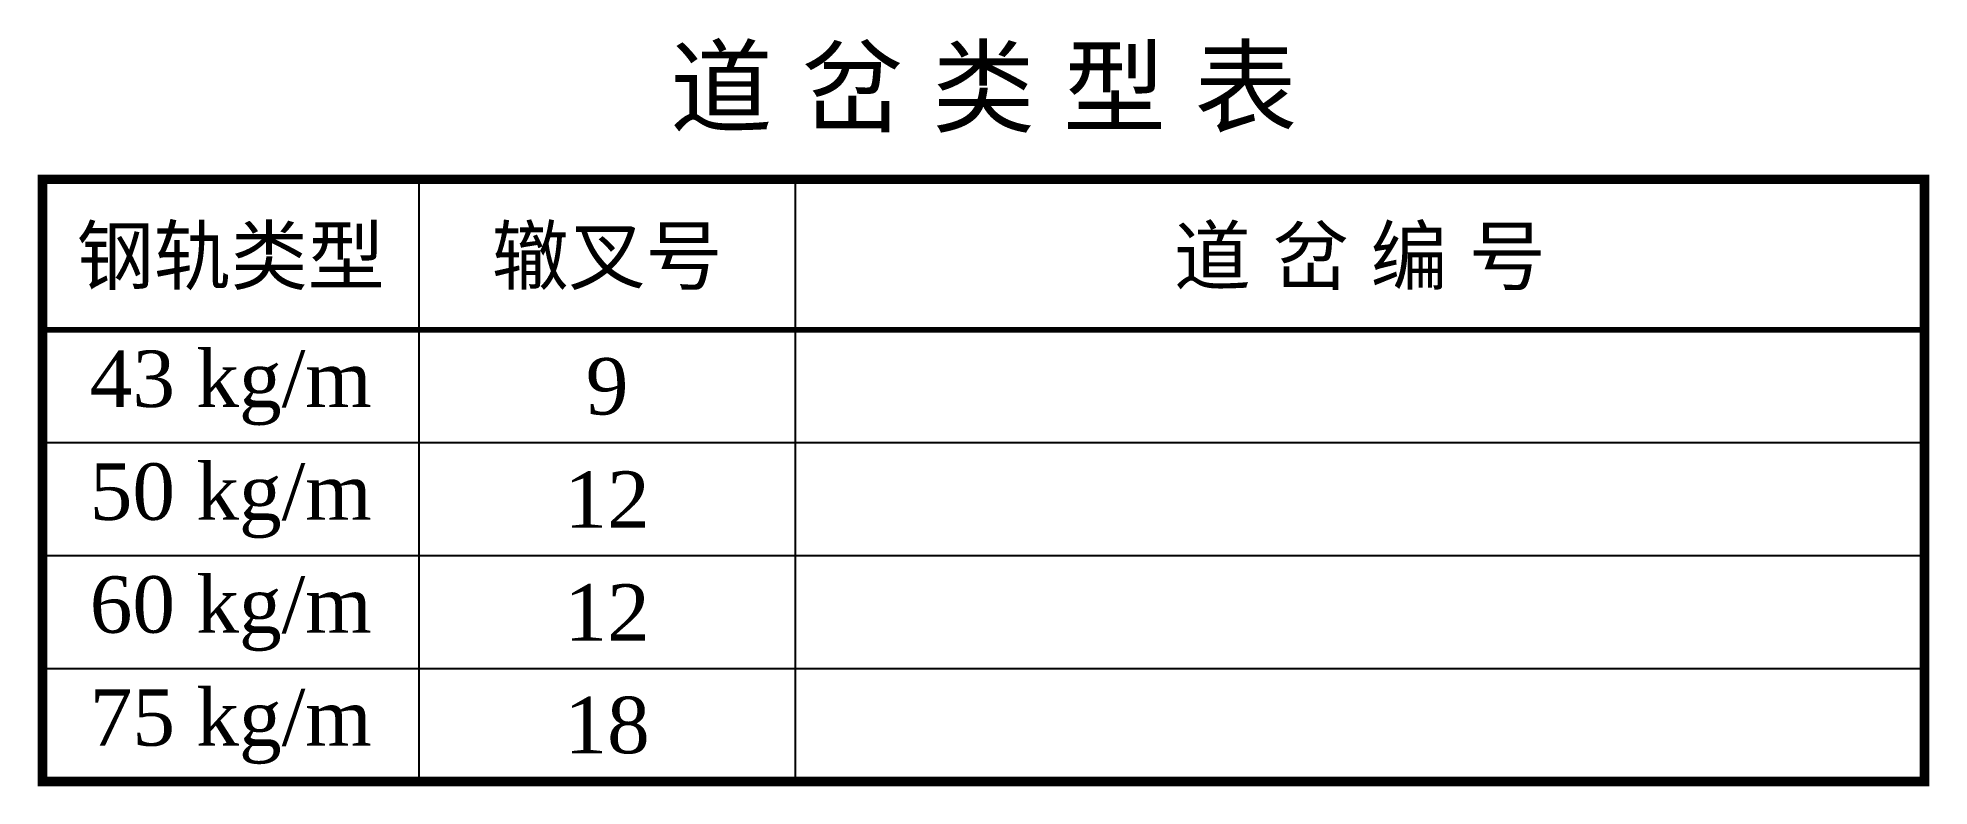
# Model space of a CAD drawing. Extents: x 0 to 100, y 0 to 40.
import ezdxf
from ezdxf.enums import TextEntityAlignment as Align

# ---------------------------------------------------------------- set-up
doc = ezdxf.new("R2010")
doc.units = 0
doc.header["$MEASUREMENT"] = 0
doc.layers.get('0').update_dxf_attribs({"linetype": 'CONTINUOUS'})
doc.styles.add('CHINESE', font='TIMES.TTF')

msp = doc.modelspace()

# ---------------------------------------------------------------- linework, layer by layer
for points, const_width in [([(0, 0), (0, 32), (100, 32), (100, 0)], 0.5), ([(0, 24), (100, 24)], 0.3)]:
    msp.add_lwpolyline(points, close=True, dxfattribs=dict(const_width=const_width))
for points, const_width in [([(20, 32), (20, 0)], 0.1), ([(40, 32), (40, 0)], 0.1), ([(0, 24), (100, 24)], 0.3), ([(0, 18), (100, 18)], 0.1), ([(0, 12), (100, 12)], 0.1), ([(0, 6), (100, 6)], 0.1)]:
    msp.add_lwpolyline(points, dxfattribs=dict(const_width=const_width))

# ---------------------------------------------------------------- texts
at = {"style": 'CHINESE'}
for s, height, p in [('道 岔 类 型 表', 4, (50, 37)), ('钢轨类型', 3, (10, 28)), ('辙叉号', 3, (30, 28)), ('道 岔 编 号', 3, (70, 28)), ('43 kg/m', 3, (10, 21)), ('9', 3, (30, 21)), ('50 kg/m', 3, (10, 15)), ('12', 3, (30, 15)), ('60 kg/m', 3, (10, 9)), ('12', 3, (30, 9)), ('75 kg/m', 3, (10, 3)), ('18', 3, (30, 3))]:
    msp.add_text(s, height=height, dxfattribs=at).set_placement(p, align=Align.MIDDLE)

doc.saveas('drawing.dxf')
